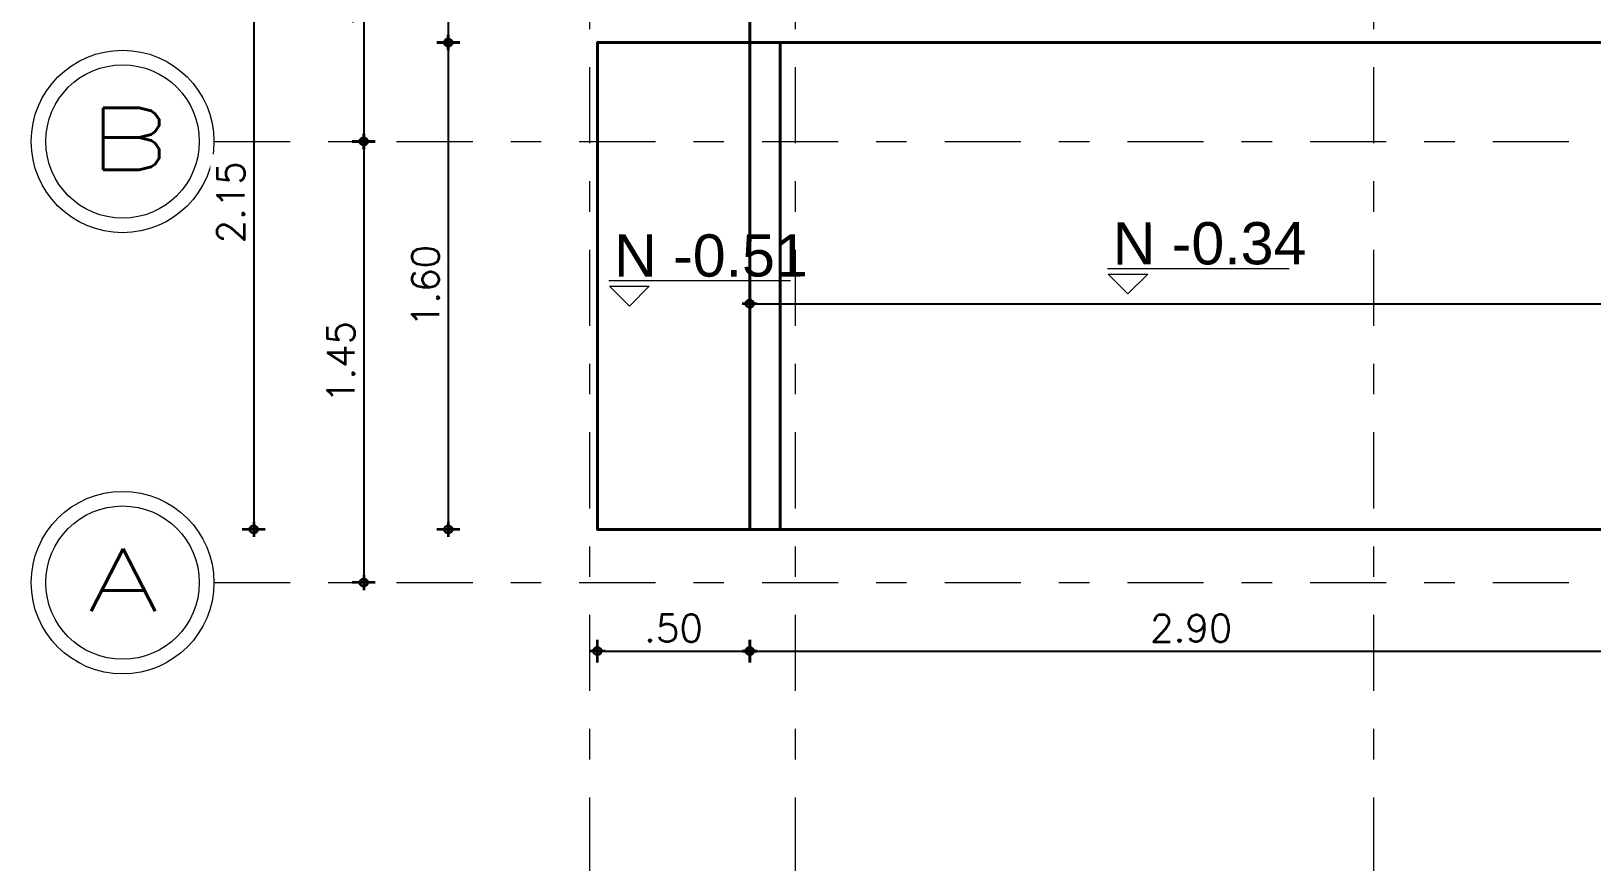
# Model space of a CAD drawing. Header units: metres. Extents: x -50 to 76, y -61 to 14.
# Drawn here: x -21.89 to -16.77, y -8.99 to -6.26 of the extents above; entities that cross this region are included whole.
import ezdxf

# ---------------------------------------------------------------- set-up
doc = ezdxf.new("R2010")
doc.units = ezdxf.units.M
doc.header["$MEASUREMENT"] = 0
for name, pattern in [('CENTER', [2, 1.25, -0.25, 0.25, -0.25]), ('CENTERX2', [4, 2.5, -0.5, 0.5, -0.5]), ('DASHDOT2', [0.5, 0.25, -0.125, 0, -0.125])]:
    doc.linetypes.add(name, pattern=pattern)
for name, color, linetype, lineweight in [('1 ESCALERAS', 4, 'Continuous', 40), ('1 NIVELES', 145, 'Continuous', 18), ('_TXT1', 7, 'Continuous', 0), ('achurados', 251, 'Continuous', 0), ('COTAS', 251, 'Continuous', 35), ('EJES', 251, 'CENTERX2', 0), ('F-PLANO 3', 81, 'Continuous', 20), ('TEXTOS', 4, 'Continuous', 25)]:
    doc.layers.add(name, color=color, linetype=linetype, lineweight=lineweight)
doc.styles.add('cotas', font='romans.shx')
doc.styles.add('LEROY', font='arial.ttf')
doc.styles.add('ROMANS', font='romans', dxfattribs={"width": 0.7})
doc.dimstyles.new('COT-50', dxfattribs={"dimscale": 0.5, "dimtxt": 0.18, "dimasz": 0.05, "dimexe": 0.08, "dimexo": 0.1, "dimgap": 0.06, "dimtad": 1, "dimzin": 4, "dimdsep": 46, "dimtxsty": 'cotas', "dimblk1": 'COTA', "dimblk2": 'COTA', "dimsah": 1, "dimcen": 0.09, "dimse1": 1, "dimse2": 1, "dimclrd": 256, "dimclre": 253, "dimclrt": 14, "dimadec": 0, "dimazin": 0, "dimtfac": 1, "dimtix": 1, "dimtmove": 0, "dimatfit": 3, "dimldrblk": 'COTA', "dimfxl": 1, "dimtfill": 1, "dimtfillclr": 256, "dimtolj": 1, "dimtzin": 12, "dimarcsym": 0})

# ---------------------------------------------------------------- blocks, each defined once
blk = doc.blocks.new('COTA')
for p, q in [((-1, 0), (1, 0)), ((0, 1.5), (0, -1.5))]:
    blk.add_line(p, q)
blk.add_circle((0, 0), 0.5)
blk = doc.blocks.new('*D181')
at = {"layer": 'COTAS', "lineweight": -2, "transparency": 16777216}
blk.add_line((-19.5095, -7.1585), (0.2405, -7.1585), dxfattribs=at)
at = {"layer": 'Defpoints', "color": 0, "transparency": 16777216}
for p in [(-19.5345, -4.5), (0.2655, -4.75), (0.2655, -7.1585)]:
    blk.add_point(p, dxfattribs=at)
at = {"layer": 'COTAS', "lineweight": -2, "transparency": 16777216, "xscale": 0.025, "yscale": 0.025, "zscale": 0.025, "rotation": 180}
blk.add_blockref('COTA', (-19.5345, -7.1585), dxfattribs=at)
at = {"layer": 'COTAS', "lineweight": -2, "transparency": 16777216, "xscale": 0.025, "yscale": 0.025, "zscale": 0.025}
blk.add_blockref('COTA', (0.2655, -7.1585), dxfattribs=at)
at = {"layer": 'COTAS', "color": 14, "transparency": 16777216, "insert": (-9.6345, -7.0835), "char_height": 0.09, "attachment_point": 5, "style": 'cotas', "bg_fill": 3, "box_fill_scale": 1.25, "bg_fill_color": 256, "bg_fill_true_color": 13158600, "bg_fill_transparency": 0}
blk.add_mtext('\\A1;19.80', dxfattribs=at)
blk = doc.blocks.new('*D364')
at = {"layer": 'COTAS', "lineweight": -2, "transparency": 16777216}
blk.add_line((-20.0095, -8.3), (-19.5595, -8.3), dxfattribs=at)
at = {"layer": 'Defpoints', "color": 0, "transparency": 16777216}
for p in [(-20.0345, -7.9), (-19.5345, -7.9), (-19.5345, -8.3)]:
    blk.add_point(p, dxfattribs=at)
at = {"layer": 'COTAS', "lineweight": -2, "transparency": 16777216, "xscale": 0.025, "yscale": 0.025, "zscale": 0.025, "rotation": 180}
blk.add_blockref('COTA', (-20.0345, -8.3), dxfattribs=at)
at = {"layer": 'COTAS', "lineweight": -2, "transparency": 16777216, "xscale": 0.025, "yscale": 0.025, "zscale": 0.025}
blk.add_blockref('COTA', (-19.5345, -8.3), dxfattribs=at)
at = {"layer": 'COTAS', "color": 14, "transparency": 16777216, "insert": (-19.7845, -8.225), "char_height": 0.09, "attachment_point": 5, "style": 'cotas', "bg_fill": 3, "box_fill_scale": 1.25, "bg_fill_color": 256, "bg_fill_true_color": 13158600, "bg_fill_transparency": 0}
blk.add_mtext('\\A1;.50', dxfattribs=at)
blk = doc.blocks.new('*D365')
at = {"layer": 'COTAS', "lineweight": -2, "transparency": 16777216}
blk.add_line((-19.5095, -8.3), (-16.6595, -8.3), dxfattribs=at)
at = {"layer": 'Defpoints', "color": 0, "transparency": 16777216}
for p in [(-19.5345, -7.9), (-16.6345, -7.9), (-16.6345, -8.3)]:
    blk.add_point(p, dxfattribs=at)
at = {"layer": 'COTAS', "lineweight": -2, "transparency": 16777216, "xscale": 0.025, "yscale": 0.025, "zscale": 0.025, "rotation": 180}
blk.add_blockref('COTA', (-19.5345, -8.3), dxfattribs=at)
at = {"layer": 'COTAS', "lineweight": -2, "transparency": 16777216, "xscale": 0.025, "yscale": 0.025, "zscale": 0.025}
blk.add_blockref('COTA', (-16.6345, -8.3), dxfattribs=at)
at = {"layer": 'COTAS', "color": 14, "transparency": 16777216, "insert": (-18.0845, -8.225), "char_height": 0.09, "attachment_point": 5, "style": 'cotas', "bg_fill": 3, "box_fill_scale": 1.25, "bg_fill_color": 256, "bg_fill_true_color": 13158600, "bg_fill_transparency": 0}
blk.add_mtext('\\A1;2.90', dxfattribs=at)
blk = doc.blocks.new('*D398')
at = {"layer": 'COTAS', "lineweight": -2, "transparency": 16777216}
blk.add_line((-20.8022, -5.7), (-20.8022, -6.6), dxfattribs=at)
at = {"layer": 'Defpoints', "color": 0, "transparency": 16777216}
for p in [(-21.2941, -5.675), (-21.2941, -6.625), (-20.8022, -6.625)]:
    blk.add_point(p, dxfattribs=at)
at = {"layer": 'COTAS', "lineweight": -2, "transparency": 16777216, "xscale": 0.025, "yscale": 0.025, "zscale": 0.025}
for p, rotation in [((-20.8022, -5.675), 90), ((-20.8022, -6.625), 270)]:
    blk.add_blockref('COTA', p, dxfattribs=dict(at, rotation=rotation))
at = {"layer": 'COTAS', "color": 14, "transparency": 16777216, "insert": (-20.8772, -6.15), "char_height": 0.09, "attachment_point": 5, "rotation": 90, "style": 'cotas', "bg_fill": 3, "box_fill_scale": 1.25, "bg_fill_color": 256, "bg_fill_true_color": 13158600, "bg_fill_transparency": 0}
blk.add_mtext('\\A1;.95', dxfattribs=at)
blk = doc.blocks.new('*D399')
at = {"layer": 'COTAS', "lineweight": -2, "transparency": 16777216}
blk.add_line((-20.8022, -6.65), (-20.8022, -8.05), dxfattribs=at)
at = {"layer": 'Defpoints', "color": 0, "transparency": 16777216}
for p in [(-21.2941, -6.625), (-21.2941, -8.075), (-20.8022, -8.075)]:
    blk.add_point(p, dxfattribs=at)
at = {"layer": 'COTAS', "lineweight": -2, "transparency": 16777216, "xscale": 0.025, "yscale": 0.025, "zscale": 0.025}
for p, rotation in [((-20.8022, -6.625), 90), ((-20.8022, -8.075), 270)]:
    blk.add_blockref('COTA', p, dxfattribs=dict(at, rotation=rotation))
at = {"layer": 'COTAS', "color": 14, "transparency": 16777216, "insert": (-20.8772, -7.35), "char_height": 0.09, "attachment_point": 5, "rotation": 90, "style": 'cotas', "bg_fill": 3, "box_fill_scale": 1.25, "bg_fill_color": 256, "bg_fill_true_color": 13158600, "bg_fill_transparency": 0}
blk.add_mtext('\\A1;1.45', dxfattribs=at)
blk = doc.blocks.new('*D415')
at = {"layer": 'COTAS', "lineweight": -2, "transparency": 16777216}
blk.add_line((-20.5245, -5.775), (-20.5245, -6.275), dxfattribs=at)
at = {"layer": 'Defpoints', "color": 0, "transparency": 16777216}
for p in [(-20.1345, -5.75), (-20.5245, -6.3), (-20.0345, -6.3)]:
    blk.add_point(p, dxfattribs=at)
at = {"layer": 'COTAS', "lineweight": -2, "transparency": 16777216, "xscale": 0.025, "yscale": 0.025, "zscale": 0.025}
for p, rotation in [((-20.5245, -5.75), 90), ((-20.5245, -6.3), 270)]:
    blk.add_blockref('COTA', p, dxfattribs=dict(at, rotation=rotation))
at = {"layer": 'COTAS', "color": 14, "transparency": 16777216, "insert": (-20.5995, -6.025), "char_height": 0.09, "attachment_point": 5, "rotation": 90, "style": 'cotas', "bg_fill": 3, "box_fill_scale": 1.25, "bg_fill_color": 256, "bg_fill_true_color": 13158600, "bg_fill_transparency": 0}
blk.add_mtext('\\A1;.55', dxfattribs=at)
blk = doc.blocks.new('*D416')
at = {"layer": 'COTAS', "lineweight": -2, "transparency": 16777216}
blk.add_line((-20.5245, -6.325), (-20.5245, -7.875), dxfattribs=at)
at = {"layer": 'Defpoints', "color": 0, "transparency": 16777216}
for p in [(-20.0345, -6.3), (-20.5245, -7.9), (-20.0345, -7.9)]:
    blk.add_point(p, dxfattribs=at)
at = {"layer": 'COTAS', "lineweight": -2, "transparency": 16777216, "xscale": 0.025, "yscale": 0.025, "zscale": 0.025}
for p, rotation in [((-20.5245, -6.3), 90), ((-20.5245, -7.9), 270)]:
    blk.add_blockref('COTA', p, dxfattribs=dict(at, rotation=rotation))
at = {"layer": 'COTAS', "color": 14, "transparency": 16777216, "insert": (-20.5995, -7.1), "char_height": 0.09, "attachment_point": 5, "rotation": 90, "style": 'cotas', "bg_fill": 3, "box_fill_scale": 1.25, "bg_fill_color": 256, "bg_fill_true_color": 13158600, "bg_fill_transparency": 0}
blk.add_mtext('\\A1;1.60', dxfattribs=at)
blk = doc.blocks.new('*D417')
at = {"layer": 'COTAS', "lineweight": -2, "transparency": 16777216}
blk.add_line((-21.1634, -5.775), (-21.1634, -7.875), dxfattribs=at)
at = {"layer": 'Defpoints', "color": 0, "transparency": 16777216}
for p in [(-16.6345, -5.75), (-21.1634, -7.9), (-16.6345, -7.9)]:
    blk.add_point(p, dxfattribs=at)
at = {"layer": 'COTAS', "lineweight": -2, "transparency": 16777216, "xscale": 0.025, "yscale": 0.025, "zscale": 0.025}
for p, rotation in [((-21.1634, -5.75), 90), ((-21.1634, -7.9), 270)]:
    blk.add_blockref('COTA', p, dxfattribs=dict(at, rotation=rotation))
at = {"layer": 'COTAS', "color": 14, "transparency": 16777216, "insert": (-21.2384, -6.825), "char_height": 0.09, "attachment_point": 5, "rotation": 90, "style": 'cotas', "bg_fill": 3, "box_fill_scale": 1.25, "bg_fill_color": 256, "bg_fill_true_color": 13158600, "bg_fill_transparency": 0}
blk.add_mtext('\\A1;2.15', dxfattribs=at)

msp = doc.modelspace()

# ---------------------------------------------------------------- linework, layer by layer
at = {"layer": '1 ESCALERAS'}
msp.add_lwpolyline([(-17.0845, -6.3), (-19.5345, -6.3), (-19.5345, -5.65), (-17.0845, -5.65)], dxfattribs=at)
for points in [[(-19.4345, -6.3), (-20.0345, -6.3), (-20.0345, -7.9), (-19.4345, -7.9)], [(-16.3845, -6.3), (-19.5345, -6.3), (-19.5345, -7.9), (-16.3845, -7.9)]]:
    msp.add_lwpolyline(points, close=True, dxfattribs=at)
at = {"layer": '1 NIVELES', "color": 2, "linetype": 'CENTER'}
for p, q in [((-18.36, -7.0421), (-17.7633, -7.0421)), ((-18.2922, -7.1261), (-18.3576, -7.061)), ((-18.3576, -7.061), (-18.2269, -7.061)), ((-18.2922, -7.1261), (-18.2269, -7.061))]:
    msp.add_line(p, q, dxfattribs=at)
at = {"layer": 'achurados', "color": 251, "linetype": 'ByBlock'}
for centre in [(-21.5941, -6.625), (-21.5941, -8.075)]:
    msp.add_circle(centre, 0.3, dxfattribs=at)
at = {"layer": 'EJES', "linetype": 'DASHDOT2'}
for p, q in [((-20.0595, -10.2308), (-20.0595, 7.233)), ((-20.0595, -10.2308), (-20.0595, 7.233)), ((-21.2941, -8.075), (2.4275, -8.075))]:
    msp.add_line(p, q, dxfattribs=at)
at = {"layer": 'F-PLANO 3', "color": 1, "linetype": 'ByBlock'}
for centre in [(-21.5941, -6.625), (-21.5941, -8.075)]:
    msp.add_circle(centre, 0.252, dxfattribs=at)

# ---------------------------------------------------------------- texts
at = {"layer": '_TXT1', "style": 'ROMANS', "width": 1.5}
for s, p in [('B', (-21.7101, -6.7186)), ('A', (-21.7101, -8.1686))]:
    msp.add_text(s, height=0.2042, dxfattribs=at).set_placement(p)
at = {"layer": 'TEXTOS', "color": 2, "style": 'LEROY'}
msp.add_text('N -0.34', height=0.13885, rotation=0.0654, dxfattribs=at).set_placement((-18.3424, -7.0294))

# ---------------------------------------------------------------- next in the draw order: dimensions: what is measured, and where the dimension line sits
at = {"layer": 'COTAS'}
for base, p1, p2, picture, middle in [((0.2655, -7.1585), (-19.5345, -4.5), (0.2655, -4.75), '*D181', (-9.6345, -7.0835)), ((-19.5345, -8.3), (-20.0345, -7.9), (-19.5345, -7.9), '*D364', (-19.7845, -8.225))]:
    dim = msp.add_linear_dim(base=base, p1=p1, p2=p2, dimstyle='COT-50', dxfattribs=at)
    dim.commit()
    dim.dimension.update_dxf_attribs({"geometry": picture, "text_midpoint": middle})
dim = msp.add_linear_dim(base=(-20.5245, -6.3), p1=(-20.1345, -5.75), p2=(-20.0345, -6.3), angle=90, dimstyle='COT-50', dxfattribs=at)
dim.commit()
dim.dimension.update_dxf_attribs({"geometry": '*D415', "text_midpoint": (-20.5995, -6.025)})

# ---------------------------------------------------------------- next in the draw order: linework, layer by layer
at = {"layer": 'EJES', "linetype": 'DASHDOT2'}
for p, q in [((-19.3845, -10.2308), (-19.3845, 7.233)), ((-19.3845, -10.2308), (-19.3845, 7.233)), ((-17.4845, -10.2308), (-17.4845, 7.233)), ((-17.4845, -10.2308), (-17.4845, 7.233)), ((-21.2941, -6.625), (2.4275, -6.625))]:
    msp.add_line(p, q, dxfattribs=at)

# ---------------------------------------------------------------- next in the draw order: dimensions: what is measured, and where the dimension line sits
at = {"layer": 'COTAS'}
for base, p1, p2, picture, middle in [((-20.8022, -6.625), (-21.2941, -5.675), (-21.2941, -6.625), '*D398', (-20.8772, -6.15)), ((-20.5245, -7.9), (-20.0345, -6.3), (-20.0345, -7.9), '*D416', (-20.5995, -7.1))]:
    dim = msp.add_linear_dim(base=base, p1=p1, p2=p2, angle=90, dimstyle='COT-50', dxfattribs=at)
    dim.commit()
    dim.dimension.update_dxf_attribs({"geometry": picture, "text_midpoint": middle})
dim = msp.add_linear_dim(base=(-16.6345, -8.3), p1=(-19.5345, -7.9), p2=(-16.6345, -7.9), dimstyle='COT-50', dxfattribs=at)
dim.commit()
dim.dimension.update_dxf_attribs({"geometry": '*D365', "text_midpoint": (-18.0845, -8.225)})

# ---------------------------------------------------------------- next in the draw order: dimensions: what is measured, and where the dimension line sits
dim = msp.add_linear_dim(base=(-20.8022, -8.075), p1=(-21.2941, -6.625), p2=(-21.2941, -8.075), angle=90, dimstyle='COT-50', dxfattribs=at)
dim.commit()
dim.dimension.update_dxf_attribs({"geometry": '*D399', "text_midpoint": (-20.8772, -7.35)})

# ---------------------------------------------------------------- next in the draw order: dimensions: what is measured, and where the dimension line sits
dim = msp.add_linear_dim(base=(-21.1634, -7.9), p1=(-16.6345, -5.75), p2=(-16.6345, -7.9), angle=90, dimstyle='COT-50', dxfattribs=at)
dim.commit()
dim.dimension.update_dxf_attribs({"geometry": '*D417', "text_midpoint": (-21.2384, -6.825)})

# ---------------------------------------------------------------- next in the draw order: linework, layer by layer
at = {"layer": '1 NIVELES', "color": 2, "linetype": 'CENTER'}
for p, q in [((-19.9975, -7.0822), (-19.4008, -7.0822)), ((-19.9297, -7.1662), (-19.9951, -7.1011)), ((-19.9951, -7.1011), (-19.8644, -7.1011)), ((-19.9297, -7.1662), (-19.8644, -7.1011))]:
    msp.add_line(p, q, dxfattribs=at)

# ---------------------------------------------------------------- next in the draw order: texts
at = {"layer": 'TEXTOS', "color": 2, "style": 'LEROY'}
msp.add_text('N -0.51', height=0.13885, rotation=0.0654, dxfattribs=at).set_placement((-19.9799, -7.0695))

doc.saveas('drawing.dxf')
